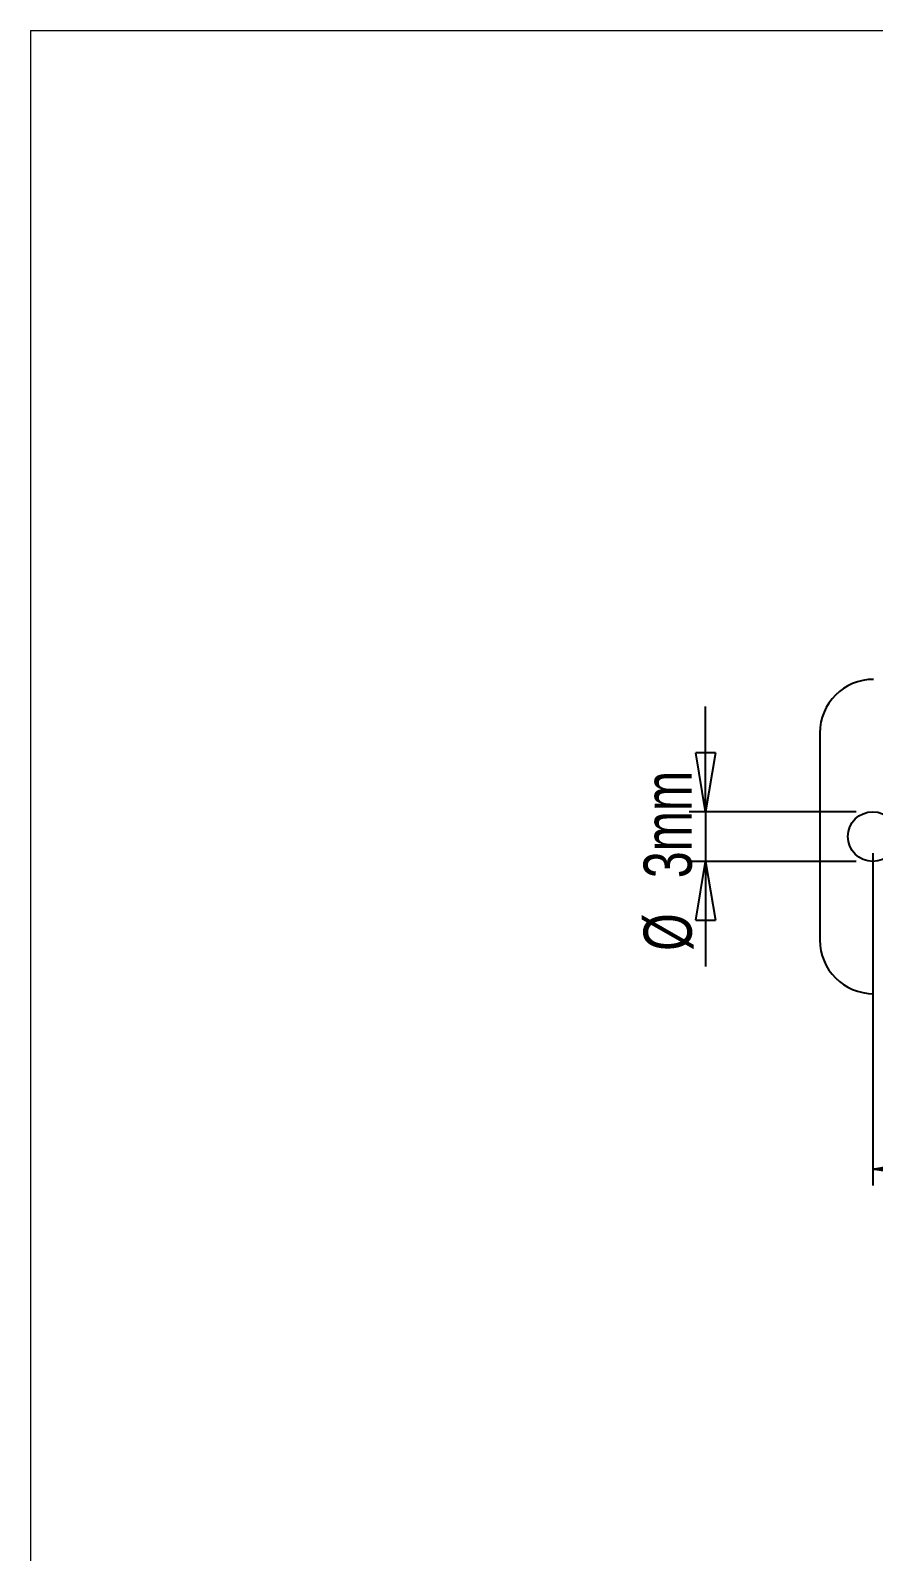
# Model space of a CAD drawing. Header units: millimetres. Extents: x 5 to 292, y 4 to 204.
# Drawn here: x 4.9 to 55.9, y 112.5 to 204.5 of the extents above; entities that cross this region are included whole.
import ezdxf

# ---------------------------------------------------------------- set-up
doc = ezdxf.new("R2010")
doc.units = ezdxf.units.MM
doc.layers.add('LAYER_1', color=179, linetype='Continuous')
doc.styles.add('SLDTEXTSTYLE0', font='TXT', dxfattribs={"width": 0.75})
doc.dimstyles.new('SLDDIMSTYLE0', dxfattribs={"dimtxt": 2.910417, "dimasz": 3.556, "dimexe": 0, "dimexo": 0.0625, "dimgap": 0.727604, "dimtad": 1, "dimrnd": 1e-09, "dimzin": 12, "dimdsep": 46, "dimtxsty": 'SLDTEXTSTYLE0', "dimblk1": 'CLOSED', "dimblk2": 'CLOSED', "dimsah": 1, "dimcen": 0.09, "dimadec": 0, "dimazin": 3, "dimtfac": 1, "dimtmove": 0, "dimatfit": 0, "dimldrblk": 'CLOSED', "dimfxl": 1, "dimfrac": 2, "dimtolj": 1, "dimtzin": 12, "dimarcsym": 0})
doc.dimstyles.new('SLDDIMSTYLE1', dxfattribs={"dimtxt": 2.910417, "dimasz": 3.556, "dimexe": 0, "dimexo": 0.0625, "dimgap": 0.727604, "dimtad": 1, "dimrnd": 1e-09, "dimzin": 4, "dimdsep": 46, "dimtxsty": 'SLDTEXTSTYLE0', "dimblk1": 'CLOSED', "dimblk2": 'CLOSED', "dimsah": 1, "dimcen": 0.09, "dimadec": 0, "dimazin": 1, "dimtfac": 1, "dimtofl": 0, "dimtmove": 0, "dimatfit": 3, "dimldrblk": 'CLOSED', "dimfxl": 1, "dimfrac": 2, "dimtolj": 1, "dimtzin": 12, "dimarcsym": 0})

# ---------------------------------------------------------------- blocks, each defined once
blk = doc.blocks.new('_CLOSED')
at = {"color": 0, "linetype": 'ByBlock', "lineweight": -2}
for p, q in [((-1, 0.166667), (0, 0)), ((-1, 0.166667), (-1, -0.166667)), ((0, 0), (-1, -0.166667)), ((0, 0), (-1, 0))]:
    blk.add_line(p, q, dxfattribs=at)
blk = doc.blocks.new('_D_6')
at = {"layer": 'LAYER_1'}
for p, q in [((55.839, 154.76), (55.839, 134.666)), ((138.339, 154.76), (138.339, 134.666)), ((138.339, 135.666), (55.839, 135.666))]:
    blk.add_line(p, q, dxfattribs=at)
at = {"layer": 'LAYER_1', "xscale": 3.556, "yscale": 3.556, "rotation": 180}
blk.add_blockref('_CLOSED', (55.839, 135.666, -119.861), dxfattribs=at)
at = {"layer": 'LAYER_1', "xscale": 3.556, "yscale": 3.556}
blk.add_blockref('_CLOSED', (138.339, 135.666, -119.861), dxfattribs=at)
at = {"layer": 'LAYER_1', "insert": (88.614, 139.417), "char_height": 2.9104, "attachment_point": 1, "style": 'SLDTEXTSTYLE0'}
blk.add_mtext('82.50mm', dxfattribs=at)
blk = doc.blocks.new('_D_7')
at = {"layer": 'LAYER_1'}
for p, q in [((45.738, 157.26), (45.738, 163.61)), ((54.839, 157.26), (44.738, 157.26)), ((45.738, 157.26), (45.738, 154.26)), ((54.839, 154.26), (44.738, 154.26)), ((45.738, 154.26), (45.738, 147.91))]:
    blk.add_line(p, q, dxfattribs=at)
at = {"layer": 'LAYER_1', "xscale": 3.556, "yscale": 3.556}
for p, rotation in [((45.738, 157.26, -119.861), 270), ((45.738, 154.26, -119.861), 90)]:
    blk.add_blockref('_CLOSED', p, dxfattribs=dict(at, rotation=rotation))
at = {"layer": 'LAYER_1', "char_height": 2.9104, "attachment_point": 1, "rotation": 90, "style": 'SLDTEXTSTYLE0'}
for s, insert in [('3mm', (41.987, 153.244)), ('%%c', (41.987, 148.851))]:
    blk.add_mtext(s, dxfattribs=dict(at, insert=insert))

msp = doc.modelspace()

# ---------------------------------------------------------------- linework, layer by layer
at = {"color": 7, "linetype": 'Continuous', "lineweight": 18}
for q in [(291.92, 204.48), (4.92, 4.48)]:
    msp.add_line((4.92, 204.48), q, dxfattribs=at)
at = {"color": 7, "linetype": 'Continuous', "lineweight": 25}
msp.add_line((52.639, 162.01), (52.639, 149.51), dxfattribs=at)
msp.add_circle((55.839, 155.76), 1.5, dxfattribs=at)
for centre, start, end in [((55.889, 162.01), 90, 180), ((55.889, 149.51), 180, 270)]:
    msp.add_arc(centre, 3.25, start, end, dxfattribs=at)

# ---------------------------------------------------------------- dimensions: what is measured, and where the dimension line sits
at = {"layer": 'LAYER_1'}
dim = msp.add_linear_dim(base=(45.738, 154.26), p1=(55.839, 157.26), p2=(55.839, 154.26), angle=90, text='%%c<>', dimstyle='SLDDIMSTYLE0', dxfattribs=at)
dim.commit()
dim.dimension.update_dxf_attribs({"geometry": '_D_7', "text_midpoint": (45.738, 155.76), "dimtype": 160})
dim = msp.add_linear_dim(base=(55.839, 135.666), p1=(138.339, 155.76), p2=(55.839, 155.76), dimstyle='SLDDIMSTYLE1', dxfattribs=at)
dim.commit()
dim.dimension.update_dxf_attribs({"geometry": '_D_6', "text_midpoint": (97.089, 135.666), "dimtype": 160})

doc.saveas('drawing.dxf')
